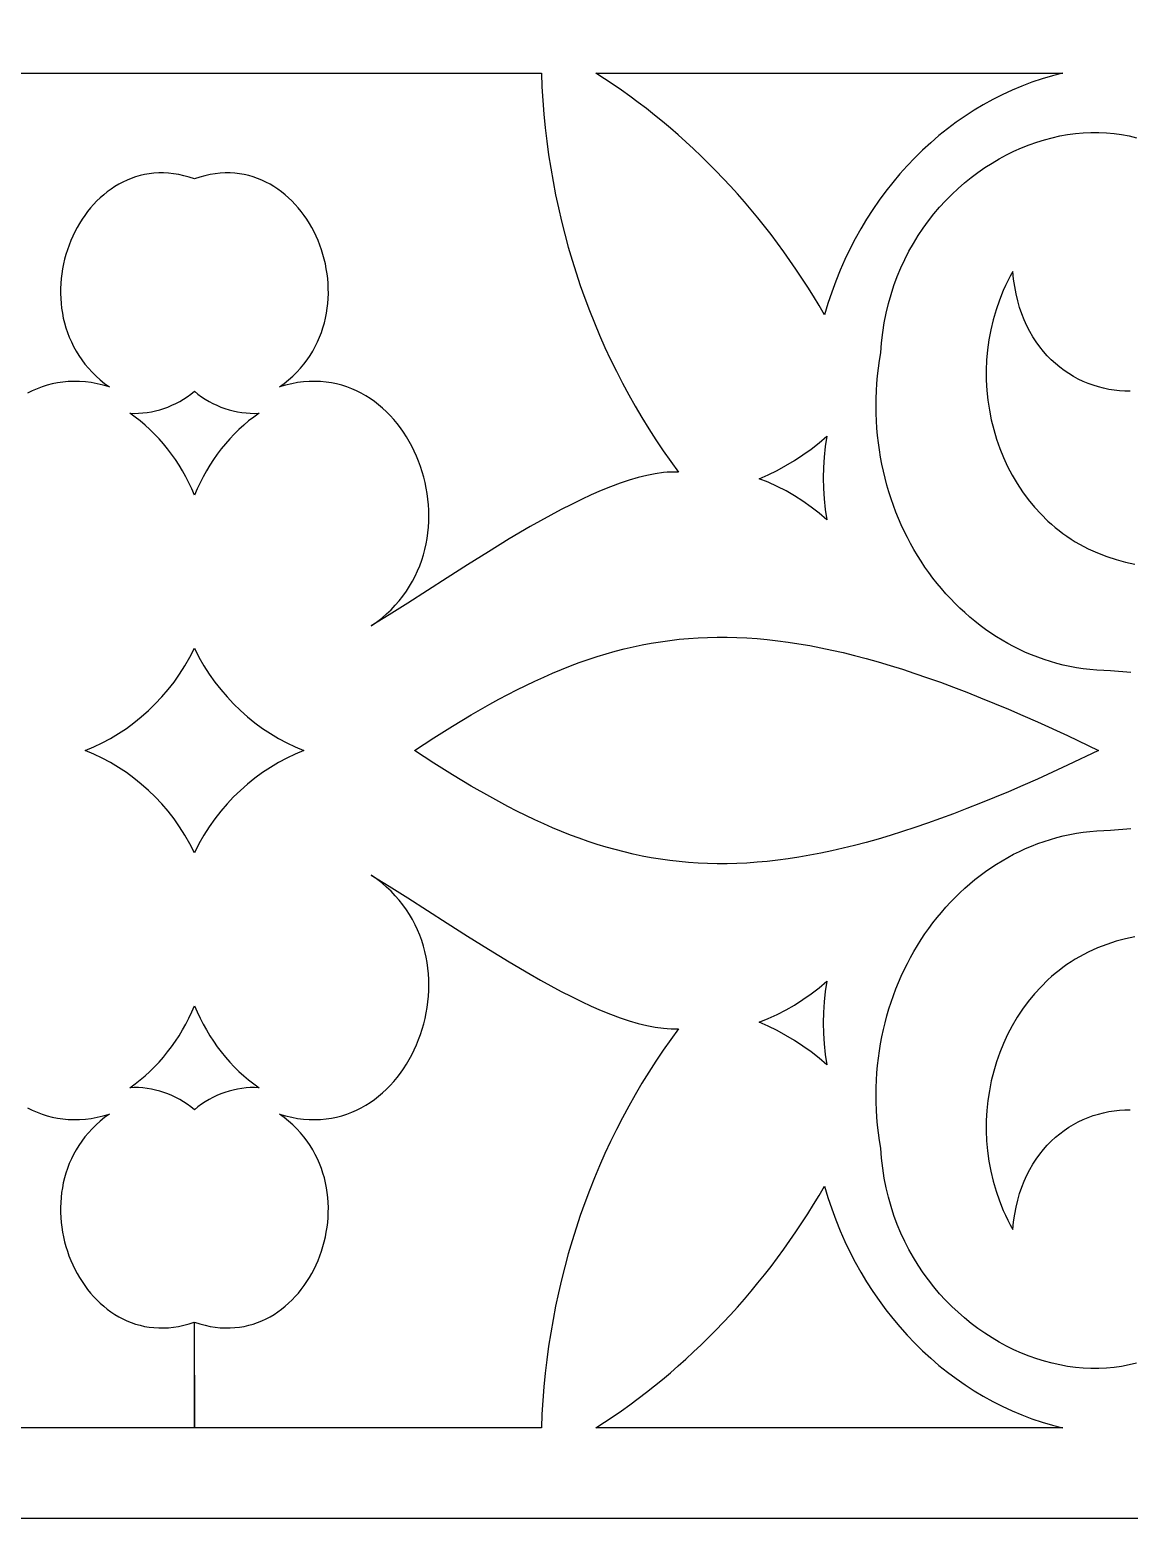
# Model space of a CAD drawing. Extents: x 1336 to 2036, y -730 to 370.
# Drawn here: x 1580.1 to 1640.9, y -684.8 to -602.4 of the extents above; entities that cross this region are included whole.
import ezdxf

# ---------------------------------------------------------------- set-up
doc = ezdxf.new("R2010")
doc.units = 0
doc.layers.add('LAYER_1', color=18, linetype='CONTINUOUS')
doc.layers.add('LAYER_2', color=4, linetype='CONTINUOUS')

msp = doc.modelspace()

# ---------------------------------------------------------------- linework, layer by layer
at = {"layer": 'LAYER_1'}
for points in [[(1570.012, -604.852), (1589.216, -604.852), (1608.41, -604.852), (1608.442, -605.61), (1608.489, -606.367), (1608.549, -607.121), (1608.623, -607.872), (1608.711, -608.621), (1608.813, -609.366), (1608.928, -610.108), (1609.057, -610.847), (1609.199, -611.582), (1609.355, -612.313), (1609.524, -613.04), (1609.706, -613.762), (1609.901, -614.48), (1610.11, -615.193), (1610.331, -615.9), (1610.565, -616.603), (1610.813, -617.3), (1611.072, -617.991), (1611.345, -618.676), (1611.63, -619.355), (1611.928, -620.028), (1612.238, -620.694), (1612.561, -621.353), (1612.896, -622.004), (1613.243, -622.649), (1613.602, -623.286), (1613.973, -623.915), (1614.357, -624.536), (1614.752, -625.149), (1615.159, -625.754), (1615.578, -626.35), (1616.008, -626.937), (1615.803, -626.93), (1615.594, -626.933), (1615.38, -626.943), (1615.161, -626.962), (1614.711, -627.022), (1614.246, -627.112), (1613.765, -627.23), (1613.27, -627.375), (1612.763, -627.545), (1612.244, -627.739), (1611.714, -627.955), (1611.174, -628.191), (1610.626, -628.446), (1610.07, -628.718), (1609.508, -629.006), (1608.94, -629.309), (1608.368, -629.624), (1607.793, -629.951), (1606.636, -630.631), (1605.479, -631.338), (1604.33, -632.058), (1603.197, -632.78), (1601.014, -634.18), (1599.981, -634.832), (1598.998, -635.437), (1599.294, -635.228), (1599.574, -635.009), (1599.839, -634.782), (1600.089, -634.546), (1600.324, -634.301), (1600.544, -634.049), (1600.749, -633.79), (1600.939, -633.524), (1601.115, -633.252), (1601.278, -632.974), (1601.426, -632.691), (1601.56, -632.403), (1601.68, -632.111), (1601.788, -631.814), (1601.881, -631.514), (1601.962, -631.212), (1602.03, -630.906), (1602.085, -630.599), (1602.128, -630.289), (1602.158, -629.979), (1602.176, -629.668), (1602.182, -629.357), (1602.176, -629.046), (1602.158, -628.736), (1602.129, -628.427), (1602.088, -628.119), (1602.037, -627.814), (1601.974, -627.511), (1601.901, -627.211), (1601.817, -626.914), (1601.722, -626.622), (1601.618, -626.334), (1601.503, -626.051), (1601.378, -625.773), (1601.244, -625.501), (1601.1, -625.235), (1600.947, -624.976), (1600.784, -624.724), (1600.613, -624.48), (1600.432, -624.244), (1600.243, -624.016), (1600.046, -623.798), (1599.84, -623.588), (1599.626, -623.389), (1599.404, -623.201), (1599.175, -623.023), (1598.938, -622.857), (1598.693, -622.702), (1598.441, -622.56), (1598.182, -622.43), (1597.917, -622.314), (1597.644, -622.211), (1597.365, -622.122), (1597.08, -622.048), (1596.789, -621.989), (1596.491, -621.946), (1596.188, -621.918), (1595.879, -621.908), (1595.565, -621.913), (1595.245, -621.937), (1594.921, -621.978), (1594.591, -622.037), (1594.257, -622.115), (1593.918, -622.213), (1594.177, -622.021), (1594.423, -621.821), (1594.654, -621.613), (1594.871, -621.398), (1595.075, -621.176), (1595.266, -620.949), (1595.443, -620.715), (1595.606, -620.475), (1595.757, -620.231), (1595.895, -619.981), (1596.021, -619.728), (1596.134, -619.47), (1596.235, -619.209), (1596.323, -618.945), (1596.4, -618.678), (1596.465, -618.409), (1596.519, -618.138), (1596.561, -617.865), (1596.592, -617.592), (1596.612, -617.317), (1596.62, -617.043), (1596.619, -616.768), (1596.606, -616.494), (1596.584, -616.221), (1596.551, -615.95), (1596.508, -615.68), (1596.456, -615.412), (1596.394, -615.147), (1596.322, -614.884), (1596.241, -614.625), (1596.151, -614.37), (1596.052, -614.119), (1595.944, -613.872), (1595.828, -613.631), (1595.703, -613.395), (1595.57, -613.164), (1595.429, -612.94), (1595.28, -612.722), (1595.123, -612.512), (1594.959, -612.309), (1594.787, -612.113), (1594.608, -611.926), (1594.422, -611.747), (1594.23, -611.578), (1594.03, -611.417), (1593.825, -611.267), (1593.612, -611.127), (1593.394, -610.997), (1593.17, -610.879), (1592.94, -610.772), (1592.704, -610.677), (1592.463, -610.594), (1592.217, -610.523), (1591.965, -610.466), (1591.709, -610.422), (1591.448, -610.392), (1591.182, -610.376), (1590.912, -610.375), (1590.638, -610.389), (1590.359, -610.419), (1590.077, -610.464), (1589.791, -610.526), (1589.502, -610.604), (1589.209, -610.7), (1588.916, -610.604), (1588.627, -610.526), (1588.341, -610.464), (1588.059, -610.419), (1587.781, -610.389), (1587.506, -610.375), (1587.236, -610.376), (1586.971, -610.392), (1586.71, -610.422), (1586.453, -610.466), (1586.202, -610.523), (1585.955, -610.594), (1585.714, -610.677), (1585.479, -610.772), (1585.248, -610.879), (1585.024, -610.997), (1584.806, -611.127), (1584.594, -611.267), (1584.388, -611.417), (1584.189, -611.578), (1583.996, -611.747), (1583.81, -611.926), (1583.631, -612.113), (1583.46, -612.309), (1583.295, -612.512), (1583.139, -612.722), (1582.99, -612.94), (1582.849, -613.164), (1582.716, -613.395), (1582.591, -613.631), (1582.474, -613.872), (1582.367, -614.119), (1582.268, -614.37), (1582.177, -614.625), (1582.097, -614.884), (1582.025, -615.147), (1581.963, -615.412), (1581.91, -615.68), (1581.867, -615.95), (1581.835, -616.221), (1581.812, -616.494), (1581.8, -616.768), (1581.798, -617.043), (1581.807, -617.317), (1581.827, -617.592), (1581.858, -617.865), (1581.9, -618.138), (1581.953, -618.409), (1582.018, -618.678), (1582.095, -618.945), (1582.184, -619.209), (1582.284, -619.47), (1582.398, -619.728), (1582.523, -619.981), (1582.661, -620.231), (1582.812, -620.475), (1582.976, -620.715), (1583.153, -620.949), (1583.343, -621.176), (1583.547, -621.398), (1583.765, -621.613), (1583.996, -621.821), (1584.241, -622.021), (1584.501, -622.213), (1584.162, -622.115), (1583.828, -622.037), (1583.498, -621.978), (1583.173, -621.937), (1582.854, -621.913), (1582.539, -621.908), (1582.23, -621.918), (1581.927, -621.946), (1581.63, -621.989), (1581.338, -622.048), (1581.053, -622.122), (1580.774, -622.211), (1580.502, -622.314), (1580.236, -622.43), (1579.977, -622.56)], [(1641.034, -638.015), (1639.914, -637.927), (1639.53, -637.917), (1639.149, -637.896), (1638.771, -637.862), (1638.397, -637.816), (1638.026, -637.759), (1637.659, -637.691), (1637.296, -637.611), (1636.937, -637.52), (1636.582, -637.419), (1636.232, -637.306), (1635.885, -637.183), (1635.544, -637.05), (1635.207, -636.907), (1634.874, -636.754), (1634.547, -636.591), (1634.224, -636.418), (1633.907, -636.236), (1633.595, -636.044), (1633.288, -635.844), (1632.987, -635.634), (1632.692, -635.416), (1632.403, -635.19), (1632.119, -634.955), (1631.841, -634.711), (1631.57, -634.46), (1631.305, -634.201), (1631.047, -633.935), (1630.795, -633.66), (1630.549, -633.379), (1630.311, -633.091), (1630.079, -632.795), (1629.855, -632.493), (1629.638, -632.184), (1629.428, -631.869), (1629.226, -631.548), (1629.031, -631.22), (1628.844, -630.887), (1628.665, -630.548), (1628.494, -630.204), (1628.331, -629.854), (1628.177, -629.499), (1628.031, -629.14), (1627.893, -628.775), (1627.764, -628.406), (1627.644, -628.032), (1627.532, -627.655), (1627.43, -627.273), (1627.337, -626.887), (1627.253, -626.498), (1627.179, -626.105), (1627.114, -625.708), (1627.059, -625.309), (1627.014, -624.906), (1626.978, -624.501), (1626.953, -624.093), (1626.938, -623.683), (1626.934, -623.27), (1626.939, -622.856), (1626.956, -622.439), (1626.983, -622.021), (1627.021, -621.601), (1627.07, -621.18), (1627.13, -620.758), (1627.201, -620.334), (1627.242, -619.768), (1627.304, -619.212), (1627.388, -618.667), (1627.493, -618.132), (1627.618, -617.608), (1627.762, -617.096), (1627.925, -616.595), (1628.107, -616.105), (1628.306, -615.628), (1628.521, -615.163), (1628.753, -614.711), (1629.001, -614.271), (1629.264, -613.844), (1629.541, -613.431), (1629.831, -613.031), (1630.135, -612.644), (1630.451, -612.272), (1630.779, -611.914), (1631.118, -611.571), (1631.468, -611.242), (1631.827, -610.928), (1632.196, -610.63), (1632.573, -610.347), (1632.958, -610.079), (1633.351, -609.828), (1633.75, -609.593), (1634.155, -609.375), (1634.566, -609.173), (1634.981, -608.988), (1635.4, -608.821), (1635.823, -608.671), (1636.249, -608.539), (1636.677, -608.425), (1637.106, -608.329), (1637.536, -608.252), (1637.967, -608.193), (1638.397, -608.153), (1638.826, -608.133), (1639.254, -608.132), (1639.679, -608.151), (1640.101, -608.19), (1640.52, -608.249), (1640.934, -608.329), (1641.344, -608.43)], [(1640.991, -622.456), (1640.695, -622.45), (1640.4, -622.431), (1640.106, -622.398), (1639.814, -622.351), (1639.523, -622.291), (1639.236, -622.217), (1638.952, -622.129), (1638.671, -622.027), (1638.395, -621.912), (1638.123, -621.783), (1637.857, -621.64), (1637.597, -621.483), (1637.344, -621.312), (1637.097, -621.127), (1636.858, -620.929), (1636.627, -620.716), (1636.405, -620.489), (1636.191, -620.249), (1635.988, -619.994), (1635.794, -619.725), (1635.612, -619.442), (1635.441, -619.145), (1635.281, -618.834), (1635.134, -618.509), (1635, -618.169), (1634.88, -617.815), (1634.773, -617.447), (1634.681, -617.065), (1634.604, -616.668), (1634.542, -616.257), (1634.497, -615.831), (1634.356, -616.089), (1634.222, -616.349), (1634.095, -616.612), (1633.976, -616.877), (1633.76, -617.412), (1633.572, -617.955), (1633.412, -618.503), (1633.281, -619.056), (1633.177, -619.613), (1633.101, -620.172), (1633.052, -620.732), (1633.03, -621.291), (1633.035, -621.85), (1633.065, -622.406), (1633.122, -622.958), (1633.204, -623.506), (1633.311, -624.047), (1633.443, -624.581), (1633.6, -625.107), (1633.781, -625.623), (1633.986, -626.129), (1634.214, -626.622), (1634.466, -627.102), (1634.74, -627.568), (1635.038, -628.019), (1635.357, -628.452), (1635.699, -628.868), (1636.062, -629.265), (1636.446, -629.641), (1636.647, -629.822), (1636.852, -629.996), (1637.063, -630.165), (1637.278, -630.329), (1637.499, -630.486), (1637.725, -630.637), (1637.956, -630.782), (1638.192, -630.921), (1638.432, -631.053), (1638.678, -631.178), (1639.187, -631.407), (1639.7, -631.606), (1640.216, -631.776), (1640.736, -631.917), (1641.257, -632.03)], [(1641.344, -676.247), (1640.934, -676.347), (1640.52, -676.427), (1640.101, -676.486), (1639.679, -676.525), (1639.254, -676.544), (1638.826, -676.543), (1638.397, -676.523), (1637.967, -676.483), (1637.536, -676.425), (1637.106, -676.348), (1636.677, -676.252), (1636.249, -676.137), (1635.823, -676.005), (1635.4, -675.855), (1634.981, -675.688), (1634.566, -675.503), (1634.155, -675.302), (1633.75, -675.083), (1633.351, -674.848), (1632.958, -674.597), (1632.573, -674.33), (1632.196, -674.047), (1631.827, -673.748), (1631.468, -673.435), (1631.118, -673.106), (1630.779, -672.762), (1630.451, -672.404), (1630.135, -672.032), (1629.831, -671.646), (1629.541, -671.246), (1629.264, -670.832), (1629.001, -670.406), (1628.753, -669.966), (1628.521, -669.513), (1628.306, -669.048), (1628.107, -668.571), (1627.925, -668.082), (1627.762, -667.581), (1627.618, -667.068), (1627.493, -666.545), (1627.388, -666.01), (1627.304, -665.464), (1627.242, -664.908), (1627.201, -664.342), (1627.13, -663.919), (1627.07, -663.496), (1627.021, -663.075), (1626.983, -662.655), (1626.956, -662.237), (1626.939, -661.821), (1626.934, -661.406), (1626.938, -660.993), (1626.953, -660.583), (1626.978, -660.175), (1627.014, -659.77), (1627.059, -659.368), (1627.114, -658.968), (1627.179, -658.572), (1627.253, -658.179), (1627.337, -657.789), (1627.43, -657.404), (1627.532, -657.022), (1627.644, -656.644), (1627.764, -656.271), (1627.893, -655.901), (1628.031, -655.537), (1628.177, -655.177), (1628.331, -654.822), (1628.494, -654.473), (1628.665, -654.128), (1628.844, -653.789), (1629.031, -653.456), (1629.226, -653.129), (1629.428, -652.807), (1629.638, -652.492), (1629.855, -652.183), (1630.079, -651.881), (1630.311, -651.586), (1630.549, -651.297), (1630.795, -651.016), (1631.047, -650.742), (1631.305, -650.475), (1631.57, -650.216), (1631.841, -649.965), (1632.119, -649.722), (1632.403, -649.487), (1632.692, -649.26), (1632.987, -649.042), (1633.288, -648.833), (1633.595, -648.632), (1633.907, -648.441), (1634.224, -648.259), (1634.547, -648.086), (1634.874, -647.923), (1635.207, -647.77), (1635.544, -647.626), (1635.885, -647.493), (1636.232, -647.37), (1636.582, -647.258), (1636.937, -647.156), (1637.296, -647.065), (1637.659, -646.986), (1638.026, -646.917), (1638.397, -646.86), (1638.771, -646.815), (1639.149, -646.781), (1639.53, -646.759), (1639.914, -646.749), (1641.034, -646.661)], [(1641.257, -652.647), (1640.736, -652.759), (1640.216, -652.9), (1639.7, -653.07), (1639.187, -653.27), (1638.678, -653.498), (1638.432, -653.624), (1638.192, -653.756), (1637.956, -653.894), (1637.725, -654.039), (1637.499, -654.19), (1637.278, -654.348), (1637.063, -654.511), (1636.852, -654.68), (1636.647, -654.855), (1636.446, -655.035), (1636.062, -655.412), (1635.699, -655.808), (1635.357, -656.224), (1635.038, -656.658), (1634.74, -657.108), (1634.466, -657.574), (1634.214, -658.054), (1633.986, -658.548), (1633.781, -659.053), (1633.6, -659.57), (1633.443, -660.095), (1633.311, -660.63), (1633.204, -661.171), (1633.122, -661.718), (1633.065, -662.271), (1633.035, -662.827), (1633.03, -663.385), (1633.052, -663.945), (1633.101, -664.505), (1633.177, -665.064), (1633.281, -665.62), (1633.412, -666.173), (1633.572, -666.722), (1633.76, -667.264), (1633.976, -667.8), (1634.095, -668.065), (1634.222, -668.327), (1634.356, -668.587), (1634.497, -668.845), (1634.542, -668.42), (1634.604, -668.009), (1634.681, -667.612), (1634.773, -667.229), (1634.88, -666.861), (1635, -666.507), (1635.134, -666.168), (1635.281, -665.842), (1635.441, -665.531), (1635.612, -665.234), (1635.794, -664.951), (1635.988, -664.682), (1636.191, -664.428), (1636.405, -664.187), (1636.627, -663.96), (1636.858, -663.748), (1637.097, -663.549), (1637.344, -663.364), (1637.597, -663.194), (1637.857, -663.037), (1638.123, -662.894), (1638.395, -662.765), (1638.671, -662.649), (1638.952, -662.548), (1639.236, -662.46), (1639.523, -662.386), (1639.814, -662.325), (1640.106, -662.279), (1640.4, -662.246), (1640.695, -662.226), (1640.991, -662.221)], [(1579.977, -662.117), (1580.236, -662.246), (1580.502, -662.363), (1580.774, -662.466), (1581.053, -662.554), (1581.338, -662.628), (1581.63, -662.687), (1581.927, -662.731), (1582.23, -662.758), (1582.539, -662.769), (1582.854, -662.763), (1583.173, -662.74), (1583.498, -662.699), (1583.828, -662.639), (1584.162, -662.561), (1584.501, -662.464), (1584.241, -662.656), (1583.996, -662.856), (1583.765, -663.064), (1583.547, -663.278), (1583.343, -663.5), (1583.153, -663.728), (1582.976, -663.962), (1582.812, -664.201), (1582.661, -664.446), (1582.523, -664.695), (1582.397, -664.949), (1582.284, -665.206), (1582.184, -665.467), (1582.095, -665.731), (1582.018, -665.998), (1581.953, -666.267), (1581.9, -666.538), (1581.857, -666.811), (1581.827, -667.085), (1581.807, -667.359), (1581.798, -667.634), (1581.799, -667.908), (1581.812, -668.182), (1581.834, -668.455), (1581.867, -668.727), (1581.91, -668.997), (1581.962, -669.265), (1582.024, -669.53), (1582.096, -669.792), (1582.177, -670.051), (1582.267, -670.306), (1582.366, -670.558), (1582.474, -670.804), (1582.59, -671.046), (1582.715, -671.282), (1582.848, -671.512), (1582.989, -671.736), (1583.138, -671.954), (1583.294, -672.165), (1583.458, -672.368), (1583.63, -672.563), (1583.809, -672.751), (1583.994, -672.929), (1584.187, -673.099), (1584.386, -673.259), (1584.592, -673.409), (1584.804, -673.55), (1585.022, -673.679), (1585.246, -673.798), (1585.476, -673.905), (1585.711, -674), (1585.952, -674.083), (1586.198, -674.153), (1586.45, -674.211), (1586.706, -674.254), (1586.967, -674.284), (1587.232, -674.3), (1587.502, -674.301), (1587.776, -674.287), (1588.054, -674.258), (1588.336, -674.212), (1588.622, -674.151), (1588.911, -674.072), (1589.204, -673.977), (1589.209, -679.825), (1570.012, -679.824)]]:
    msp.add_lwpolyline(points, dxfattribs=at)
for points in [[(1637.275, -604.845), (1636.697, -604.993), (1636.125, -605.163), (1635.561, -605.353), (1635.005, -605.563), (1634.458, -605.793), (1633.918, -606.042), (1633.388, -606.311), (1632.867, -606.598), (1632.356, -606.904), (1631.855, -607.228), (1631.364, -607.57), (1630.883, -607.929), (1630.414, -608.306), (1629.956, -608.699), (1629.511, -609.108), (1629.077, -609.533), (1628.655, -609.974), (1628.247, -610.431), (1627.852, -610.902), (1627.47, -611.388), (1627.103, -611.888), (1626.749, -612.402), (1626.41, -612.93), (1626.087, -613.47), (1625.778, -614.024), (1625.486, -614.59), (1625.209, -615.168), (1624.949, -615.758), (1624.706, -616.36), (1624.48, -616.972), (1624.271, -617.596), (1624.081, -618.23), (1623.778, -617.713), (1623.468, -617.201), (1623.152, -616.696), (1622.829, -616.196), (1622.5, -615.702), (1622.164, -615.214), (1621.823, -614.732), (1621.475, -614.257), (1621.12, -613.787), (1620.76, -613.323), (1620.394, -612.866), (1620.021, -612.416), (1619.643, -611.971), (1619.259, -611.533), (1618.869, -611.102), (1618.474, -610.678), (1618.072, -610.26), (1617.666, -609.849), (1617.253, -609.445), (1616.836, -609.047), (1616.413, -608.657), (1615.985, -608.274), (1615.551, -607.898), (1615.112, -607.529), (1614.669, -607.168), (1614.22, -606.814), (1613.766, -606.467), (1613.308, -606.128), (1612.844, -605.797), (1612.376, -605.473), (1611.904, -605.157), (1611.426, -604.848)], [(1589.209, -622.457), (1589.404, -622.612), (1589.605, -622.758), (1589.81, -622.893), (1590.02, -623.018), (1590.234, -623.132), (1590.452, -623.236), (1590.674, -623.33), (1590.899, -623.412), (1591.127, -623.484), (1591.358, -623.545), (1591.591, -623.595), (1591.827, -623.633), (1592.064, -623.66), (1592.303, -623.676), (1592.542, -623.68), (1592.783, -623.672), (1592.493, -623.882), (1592.21, -624.103), (1591.936, -624.335), (1591.67, -624.577), (1591.413, -624.831), (1591.164, -625.094), (1590.924, -625.367), (1590.694, -625.649), (1590.473, -625.941), (1590.262, -626.241), (1590.061, -626.55), (1589.869, -626.867), (1589.688, -627.193), (1589.518, -627.526), (1589.358, -627.866), (1589.209, -628.213), (1589.06, -627.866), (1588.901, -627.526), (1588.73, -627.193), (1588.549, -626.867), (1588.358, -626.55), (1588.156, -626.241), (1587.945, -625.941), (1587.724, -625.649), (1587.494, -625.367), (1587.254, -625.094), (1587.006, -624.831), (1586.748, -624.577), (1586.482, -624.335), (1586.208, -624.103), (1585.926, -623.882), (1585.635, -623.672), (1585.876, -623.68), (1586.116, -623.676), (1586.355, -623.66), (1586.592, -623.633), (1586.827, -623.595), (1587.06, -623.545), (1587.291, -623.484), (1587.52, -623.412), (1587.745, -623.33), (1587.966, -623.236), (1588.185, -623.132), (1588.399, -623.018), (1588.609, -622.893), (1588.814, -622.758), (1589.014, -622.612)], [(1624.203, -624.943), (1624.12, -625.518), (1624.06, -626.097), (1624.024, -626.677), (1624.012, -627.258), (1624.024, -627.84), (1624.06, -628.42), (1624.12, -628.999), (1624.203, -629.574), (1623.778, -629.209), (1623.339, -628.867), (1622.888, -628.546), (1622.425, -628.249), (1621.95, -627.974), (1621.465, -627.724), (1620.97, -627.497), (1620.465, -627.295), (1620.967, -627.076), (1621.461, -626.834), (1621.944, -626.571), (1622.418, -626.287), (1622.882, -625.981), (1623.334, -625.655), (1623.775, -625.309)], [(1589.209, -636.682), (1589.462, -637.174), (1589.735, -637.65), (1590.028, -638.109), (1590.339, -638.55), (1590.668, -638.973), (1591.014, -639.378), (1591.376, -639.764), (1591.755, -640.131), (1592.148, -640.479), (1592.556, -640.807), (1592.977, -641.115), (1593.411, -641.402), (1593.857, -641.669), (1594.315, -641.914), (1594.783, -642.137), (1595.261, -642.338), (1594.783, -642.539), (1594.315, -642.763), (1593.857, -643.008), (1593.411, -643.274), (1592.977, -643.561), (1592.556, -643.869), (1592.148, -644.197), (1591.755, -644.545), (1591.376, -644.912), (1591.014, -645.298), (1590.668, -645.703), (1590.339, -646.126), (1590.028, -646.568), (1589.735, -647.026), (1589.462, -647.502), (1589.209, -647.995), (1588.956, -647.502), (1588.683, -647.026), (1588.391, -646.568), (1588.08, -646.126), (1587.751, -645.703), (1587.405, -645.298), (1587.042, -644.912), (1586.664, -644.545), (1586.27, -644.197), (1585.863, -643.869), (1585.441, -643.561), (1585.007, -643.274), (1584.561, -643.008), (1584.104, -642.763), (1583.635, -642.539), (1583.157, -642.338), (1583.635, -642.137), (1584.104, -641.914), (1584.561, -641.669), (1585.007, -641.402), (1585.441, -641.115), (1585.863, -640.807), (1586.27, -640.479), (1586.664, -640.131), (1587.042, -639.764), (1587.405, -639.378), (1587.751, -638.973), (1588.08, -638.55), (1588.391, -638.109), (1588.683, -637.65), (1588.956, -637.174)], [(1601.382, -642.338), (1602.451, -641.644), (1603.5, -640.986), (1604.532, -640.366), (1605.549, -639.784), (1606.052, -639.507), (1606.553, -639.241), (1607.052, -638.984), (1607.549, -638.738), (1608.045, -638.501), (1608.539, -638.275), (1609.032, -638.06), (1609.524, -637.854), (1610.017, -637.66), (1610.509, -637.476), (1611.002, -637.303), (1611.496, -637.141), (1611.991, -636.989), (1612.487, -636.849), (1612.985, -636.72), (1613.486, -636.603), (1613.989, -636.496), (1614.495, -636.402), (1615.004, -636.318), (1615.516, -636.247), (1616.033, -636.187), (1616.554, -636.14), (1617.079, -636.104), (1617.609, -636.081), (1618.145, -636.069), (1618.686, -636.07), (1619.233, -636.084), (1619.787, -636.11), (1620.347, -636.148), (1620.914, -636.199), (1621.489, -636.264), (1622.071, -636.341), (1622.661, -636.431), (1623.26, -636.534), (1623.868, -636.651), (1624.484, -636.78), (1625.11, -636.924), (1625.746, -637.081), (1626.391, -637.251), (1627.048, -637.435), (1627.715, -637.634), (1628.393, -637.846), (1629.082, -638.072), (1629.784, -638.312), (1630.497, -638.567), (1631.223, -638.836), (1631.962, -639.119), (1632.715, -639.417), (1633.48, -639.73), (1634.26, -640.057), (1635.054, -640.4), (1635.862, -640.757), (1637.524, -641.517), (1639.249, -642.338), (1637.524, -643.159), (1635.862, -643.919), (1635.054, -644.277), (1634.26, -644.619), (1633.48, -644.947), (1632.715, -645.259), (1631.962, -645.557), (1631.223, -645.841), (1630.497, -646.11), (1629.784, -646.364), (1629.082, -646.605), (1628.393, -646.831), (1627.715, -647.043), (1627.048, -647.241), (1626.391, -647.425), (1625.746, -647.596), (1625.11, -647.753), (1624.484, -647.896), (1623.868, -648.026), (1623.26, -648.142), (1622.661, -648.246), (1622.071, -648.336), (1621.489, -648.413), (1620.914, -648.477), (1620.347, -648.528), (1619.787, -648.567), (1619.233, -648.593), (1618.686, -648.606), (1618.145, -648.607), (1617.609, -648.596), (1617.079, -648.572), (1616.554, -648.537), (1616.033, -648.489), (1615.516, -648.429), (1615.004, -648.358), (1614.495, -648.275), (1613.989, -648.18), (1613.486, -648.074), (1612.985, -647.956), (1612.487, -647.827), (1611.991, -647.687), (1611.496, -647.536), (1611.002, -647.374), (1610.509, -647.201), (1610.017, -647.017), (1609.524, -646.822), (1609.032, -646.617), (1608.539, -646.401), (1608.045, -646.175), (1607.549, -645.939), (1607.052, -645.692), (1606.553, -645.436), (1605.549, -644.893), (1604.532, -644.311), (1603.5, -643.69), (1602.451, -643.033)], [(1598.998, -649.239), (1599.981, -649.844), (1601.014, -650.497), (1603.197, -651.896), (1604.33, -652.618), (1605.479, -653.339), (1606.636, -654.045), (1607.793, -654.726), (1608.368, -655.052), (1608.94, -655.368), (1609.508, -655.67), (1610.07, -655.958), (1610.626, -656.231), (1611.174, -656.486), (1611.714, -656.722), (1612.244, -656.937), (1612.763, -657.131), (1613.27, -657.301), (1613.765, -657.446), (1614.246, -657.564), (1614.711, -657.654), (1615.161, -657.715), (1615.38, -657.733), (1615.594, -657.744), (1615.803, -657.746), (1616.008, -657.74), (1615.578, -658.327), (1615.159, -658.923), (1614.752, -659.527), (1614.357, -660.14), (1613.973, -660.761), (1613.602, -661.39), (1613.243, -662.027), (1612.896, -662.672), (1612.561, -663.324), (1612.238, -663.983), (1611.928, -664.649), (1611.63, -665.321), (1611.345, -666), (1611.072, -666.686), (1610.813, -667.377), (1610.565, -668.074), (1610.331, -668.776), (1610.11, -669.484), (1609.901, -670.197), (1609.706, -670.915), (1609.524, -671.637), (1609.355, -672.364), (1609.199, -673.095), (1609.057, -673.83), (1608.928, -674.568), (1608.813, -675.31), (1608.711, -676.056), (1608.623, -676.804), (1608.549, -677.556), (1608.489, -678.31), (1608.442, -679.066), (1608.41, -679.824), (1589.216, -679.825), (1589.215, -673.977), (1589.507, -674.072), (1589.796, -674.151), (1590.082, -674.212), (1590.364, -674.258), (1590.642, -674.287), (1590.916, -674.301), (1591.186, -674.3), (1591.452, -674.284), (1591.712, -674.254), (1591.969, -674.211), (1592.22, -674.153), (1592.466, -674.083), (1592.707, -674), (1592.943, -673.905), (1593.172, -673.798), (1593.397, -673.679), (1593.615, -673.55), (1593.827, -673.409), (1594.032, -673.259), (1594.232, -673.099), (1594.424, -672.929), (1594.61, -672.751), (1594.789, -672.563), (1594.96, -672.368), (1595.124, -672.165), (1595.281, -671.954), (1595.43, -671.736), (1595.571, -671.512), (1595.704, -671.282), (1595.829, -671.046), (1595.945, -670.804), (1596.053, -670.558), (1596.152, -670.306), (1596.242, -670.051), (1596.322, -669.792), (1596.394, -669.53), (1596.456, -669.265), (1596.509, -668.997), (1596.551, -668.727), (1596.584, -668.455), (1596.607, -668.182), (1596.619, -667.908), (1596.621, -667.634), (1596.612, -667.359), (1596.592, -667.085), (1596.561, -666.811), (1596.519, -666.538), (1596.465, -666.267), (1596.4, -665.998), (1596.324, -665.731), (1596.235, -665.467), (1596.134, -665.206), (1596.021, -664.949), (1595.895, -664.695), (1595.757, -664.446), (1595.606, -664.201), (1595.443, -663.962), (1595.266, -663.728), (1595.075, -663.5), (1594.871, -663.278), (1594.654, -663.064), (1594.423, -662.856), (1594.177, -662.656), (1593.918, -662.464), (1594.257, -662.561), (1594.591, -662.639), (1594.921, -662.699), (1595.245, -662.74), (1595.565, -662.763), (1595.879, -662.769), (1596.188, -662.758), (1596.491, -662.731), (1596.789, -662.687), (1597.08, -662.628), (1597.365, -662.554), (1597.644, -662.466), (1597.917, -662.363), (1598.182, -662.246), (1598.441, -662.117), (1598.693, -661.975), (1598.938, -661.82), (1599.175, -661.653), (1599.404, -661.476), (1599.626, -661.287), (1599.84, -661.088), (1600.046, -660.879), (1600.243, -660.66), (1600.432, -660.433), (1600.613, -660.197), (1600.784, -659.952), (1600.947, -659.7), (1601.1, -659.441), (1601.244, -659.176), (1601.378, -658.904), (1601.503, -658.626), (1601.618, -658.342), (1601.722, -658.054), (1601.817, -657.762), (1601.901, -657.466), (1601.974, -657.166), (1602.037, -656.863), (1602.088, -656.557), (1602.129, -656.25), (1602.158, -655.941), (1602.176, -655.631), (1602.182, -655.32), (1602.176, -655.008), (1602.158, -654.697), (1602.128, -654.387), (1602.085, -654.078), (1602.03, -653.77), (1601.962, -653.465), (1601.881, -653.162), (1601.788, -652.862), (1601.68, -652.566), (1601.56, -652.273), (1601.426, -651.985), (1601.278, -651.702), (1601.115, -651.424), (1600.939, -651.152), (1600.749, -650.886), (1600.544, -650.627), (1600.324, -650.375), (1600.089, -650.131), (1599.839, -649.895), (1599.574, -649.667), (1599.294, -649.448)], [(1624.203, -655.102), (1624.12, -655.678), (1624.06, -656.256), (1624.024, -656.837), (1624.012, -657.418), (1624.024, -657.999), (1624.06, -658.58), (1624.12, -659.158), (1624.203, -659.734), (1623.775, -659.368), (1623.334, -659.021), (1622.882, -658.695), (1622.418, -658.39), (1621.944, -658.105), (1621.461, -657.842), (1620.967, -657.601), (1620.465, -657.381), (1620.97, -657.179), (1621.465, -656.953), (1621.95, -656.702), (1622.425, -656.428), (1622.888, -656.13), (1623.339, -655.81), (1623.778, -655.467)], [(1589.209, -656.463), (1589.358, -656.811), (1589.518, -657.151), (1589.688, -657.484), (1589.869, -657.809), (1590.061, -658.126), (1590.262, -658.435), (1590.473, -658.736), (1590.694, -659.027), (1590.924, -659.31), (1591.164, -659.583), (1591.413, -659.846), (1591.67, -660.099), (1591.936, -660.342), (1592.21, -660.574), (1592.493, -660.795), (1592.783, -661.004), (1592.542, -660.997), (1592.303, -661.001), (1592.064, -661.016), (1591.827, -661.043), (1591.591, -661.082), (1591.358, -661.132), (1591.127, -661.192), (1590.899, -661.264), (1590.674, -661.347), (1590.452, -661.44), (1590.234, -661.544), (1590.02, -661.659), (1589.81, -661.784), (1589.605, -661.919), (1589.404, -662.064), (1589.209, -662.219), (1589.014, -662.064), (1588.814, -661.919), (1588.609, -661.784), (1588.399, -661.659), (1588.185, -661.544), (1587.966, -661.44), (1587.745, -661.347), (1587.52, -661.264), (1587.291, -661.192), (1587.06, -661.132), (1586.827, -661.082), (1586.592, -661.043), (1586.355, -661.016), (1586.116, -661.001), (1585.876, -660.997), (1585.635, -661.004), (1585.926, -660.795), (1586.208, -660.574), (1586.482, -660.342), (1586.748, -660.099), (1587.006, -659.846), (1587.254, -659.583), (1587.494, -659.31), (1587.724, -659.027), (1587.945, -658.736), (1588.156, -658.435), (1588.358, -658.126), (1588.549, -657.809), (1588.73, -657.484), (1588.901, -657.151), (1589.06, -656.811)], [(1624.081, -666.447), (1624.271, -667.081), (1624.48, -667.704), (1624.706, -668.317), (1624.949, -668.918), (1625.209, -669.508), (1625.486, -670.086), (1625.778, -670.653), (1626.087, -671.206), (1626.41, -671.747), (1626.749, -672.274), (1627.103, -672.788), (1627.47, -673.289), (1627.852, -673.774), (1628.247, -674.246), (1628.655, -674.702), (1629.077, -675.143), (1629.511, -675.568), (1629.956, -675.978), (1630.414, -676.371), (1630.883, -676.747), (1631.364, -677.106), (1631.855, -677.448), (1632.356, -677.772), (1632.867, -678.078), (1633.388, -678.365), (1633.918, -678.634), (1634.458, -678.884), (1635.005, -679.114), (1635.561, -679.324), (1636.125, -679.514), (1636.697, -679.683), (1637.275, -679.831), (1611.426, -679.828), (1611.904, -679.52), (1612.376, -679.204), (1612.844, -678.88), (1613.308, -678.548), (1613.766, -678.209), (1614.22, -677.862), (1614.669, -677.508), (1615.112, -677.147), (1615.551, -676.778), (1615.985, -676.402), (1616.413, -676.019), (1616.836, -675.629), (1617.253, -675.232), (1617.666, -674.828), (1618.072, -674.417), (1618.474, -673.999), (1618.869, -673.574), (1619.259, -673.143), (1619.643, -672.705), (1620.021, -672.261), (1620.394, -671.81), (1620.76, -671.353), (1621.12, -670.89), (1621.475, -670.42), (1621.823, -669.944), (1622.164, -669.462), (1622.5, -668.974), (1622.829, -668.48), (1623.152, -667.981), (1623.468, -667.475), (1623.778, -666.964)], [(1589.214, -679.825), (1589.216, -679.825), (1589.216, -679.825), (1589.214, -679.825), (1589.209, -679.825), (1589.209, -679.825)]]:
    msp.add_lwpolyline(points, close=True, dxfattribs=at)
at = {"layer": 'LAYER_2'}
msp.add_lwpolyline([(1990.721, -684.831), (1990.721, 325.155), (1380.735, 325.155), (1380.735, -684.831)], close=True, dxfattribs=at)

doc.saveas('drawing.dxf')
